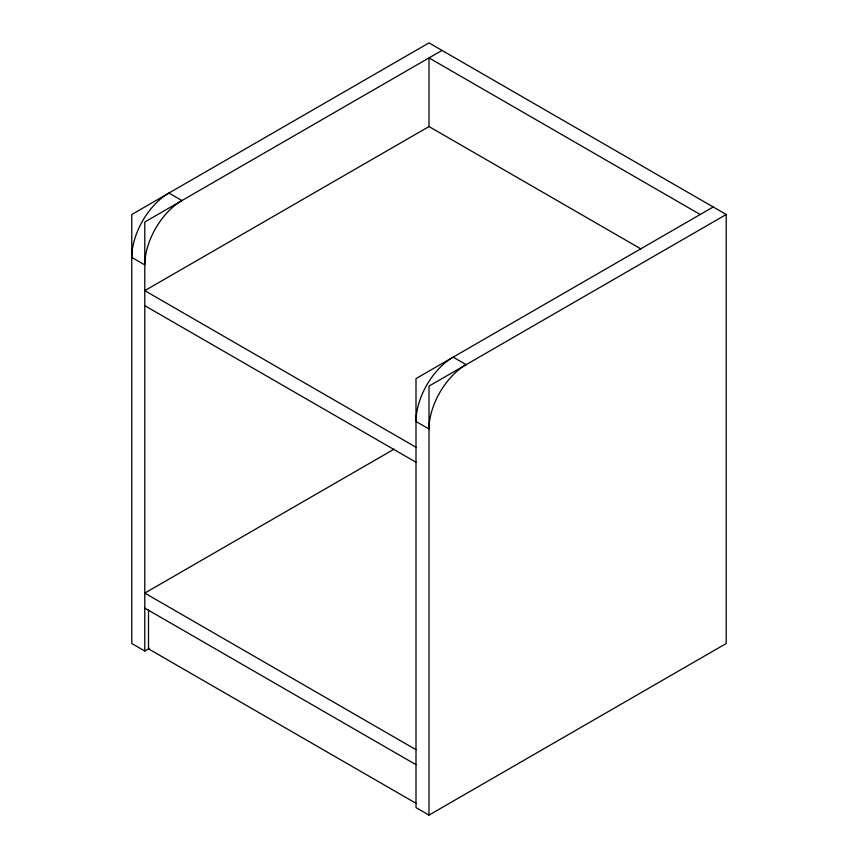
<?xml version="1.0" encoding="UTF-8"?>
<svg xmlns="http://www.w3.org/2000/svg" width="858" height="858" viewBox="0 0 858 858"><rect width="100%" height="100%" fill="white"/><g stroke="black" fill="none" stroke-linecap="round" stroke-linejoin="round"><path stroke-width="1.29" d="M441.999 50.407L144.787 222.007L144.787 651.008L149.431 648.326M429.236 126.426L144.787 290.647L416.001 447.233M713.212 206.993L416.001 378.593L416.001 807.592L429 815.1L726.222 643.5L726.222 214.5L429 42.9L131.778 214.5L131.778 643.5L144.787 651.008M726.222 214.5L429 386.1L429 815.1M394.197 449.099L144.787 593.092L416.001 749.678M700.214 214.5L429 57.915L429 126.555L641.098 249.013M144.787 305.663L416.001 462.248M144.787 608.107L416.001 764.692M416.237 803.442L148.498 648.862L148.498 609.866M181.939 200.558L168.929 193.05A52.542 30.33 -60 0 0 131.778 257.4L144.787 264.908A52.542 30.33 -60 0 1 181.939 200.558M466.151 364.65L453.153 357.142A52.542 30.33 -60 0 0 416.001 421.493L429 429A52.542 30.33 -60 0 1 466.151 364.65"/></g></svg>
